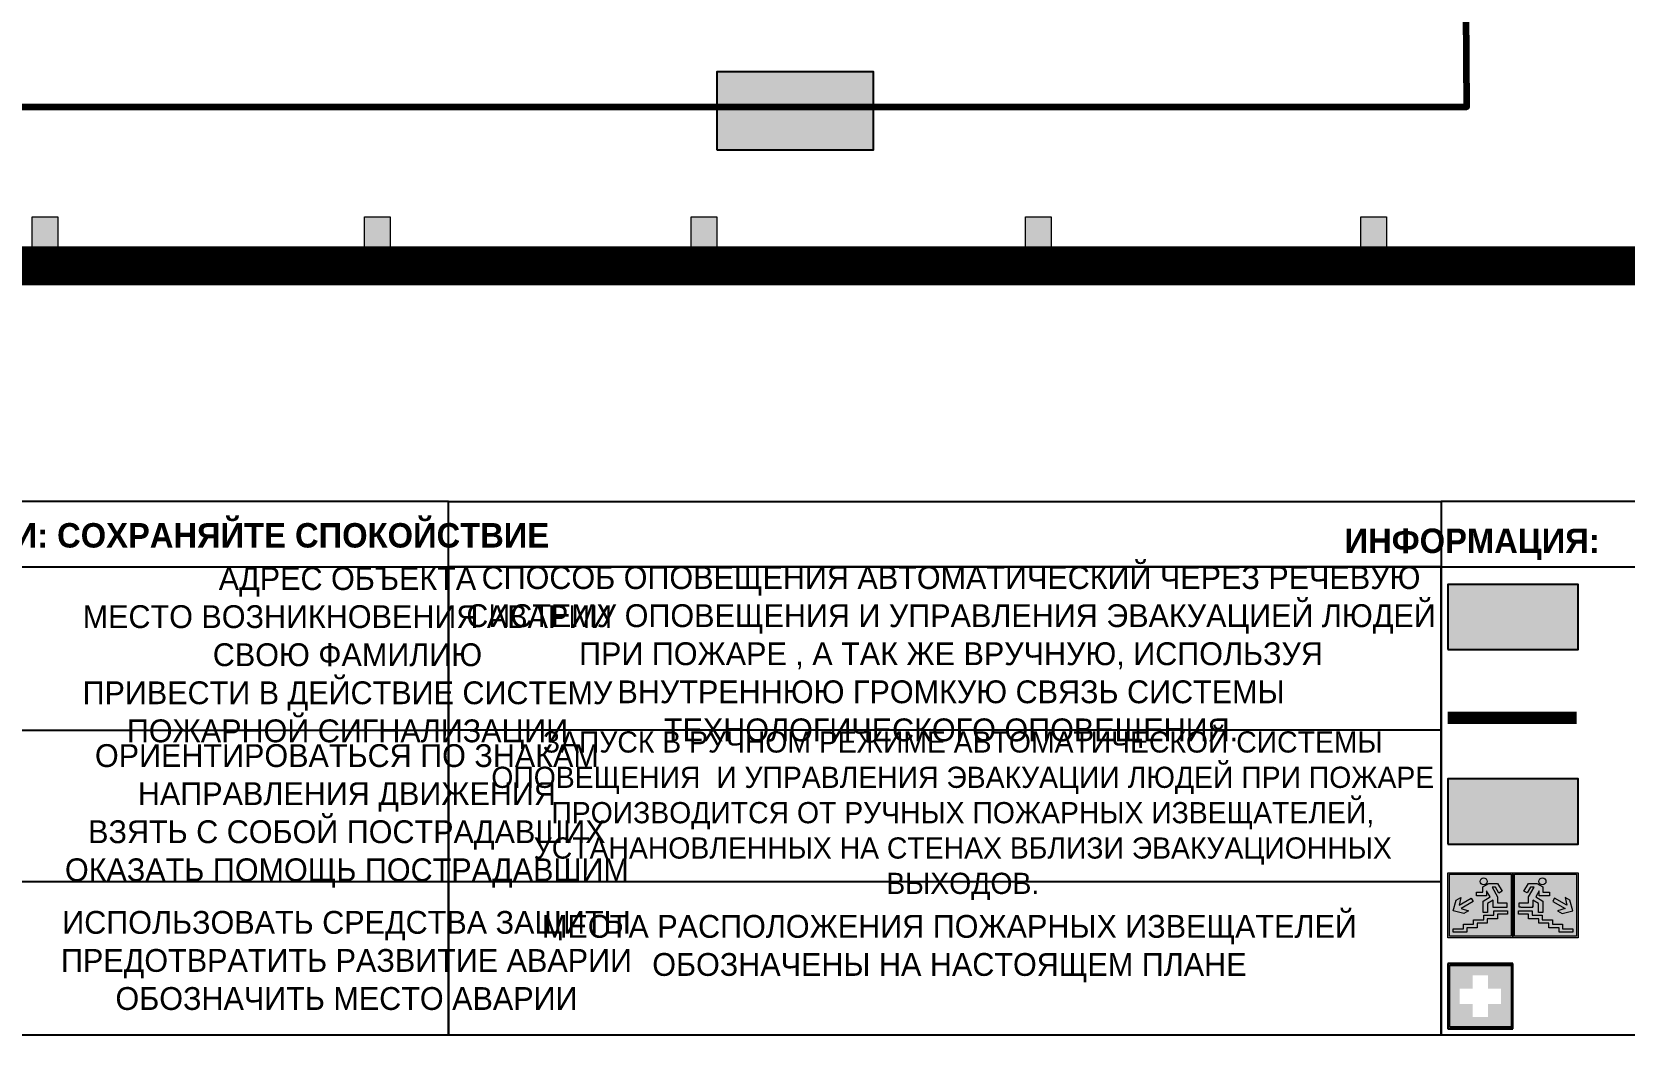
# Model space of a CAD drawing. Header units: millimetres. Extents: x 13810 to 67229, y 12374 to 21950.
# Drawn here: x 27538.4 to 27733.8, y 15364.5 to 15487.5 of the extents above; entities that cross this region are included whole.
import ezdxf

# ---------------------------------------------------------------- set-up
doc = ezdxf.new("R2010")
doc.units = ezdxf.units.MM
doc.layers.add('План_Штампы', color=7, linetype='Continuous')
doc.styles.add('обычный', font='arial.ttf')

# ---------------------------------------------------------------- blocks, each defined once
blk = doc.blocks.new('A$C7B4425F7')
at = {"true_color": 0xffffff}
blk.add_hatch(color=7, dxfattribs=at).paths.add_polyline_path([(0, 0), (-16, 0), (-16, -8), (0, -8)])
h = blk.add_hatch(color=126)
h.paths.add_polyline_path([(-0.2, -0.2), (-15.8, -0.2), (-15.8, -7.8), (-0.2, -7.8)])
h.paths.add_polyline_path([(-11.76, -2.03), (-11.76, -3.66), (-11.17, -3.66, -0.568275), (-11.17, -6.18), (-12.58, -6.18), (-12.58, -2.03)], flags=16)
h.paths.add_polyline_path([(-13.33, -4.12, -0.495768), (-13.59, -6.18), (-15.03, -6.18), (-15.03, -2.03), (-13.59, -2.03, -0.487973)], flags=16)
h.paths.add_polyline_path([(-10.25, -2.03), (-9.48, -2.03), (-9.48, -6.18), (-10.25, -6.18)], flags=16)
h.paths.add_polyline_path([(-13.84, -3.69), (-14.24, -3.69), (-14.24, -3.03), (-13.9, -3.03, -0.692621)], flags=0)
h.paths.add_polyline_path([(-9.15, -2.03), (-8.4, -2.03), (-8.04, -3.07), (-7.68, -2.03), (-6.93, -2.03), (-7.64, -4.1), (-6.93, -6.18), (-7.68, -6.18), (-8.04, -5.14), (-8.4, -6.18), (-9.15, -6.18), (-8.44, -4.1)], flags=16)
h.paths.add_polyline_path([(-11.76, -4.46), (-11.42, -4.46, -0.692621), (-11.36, -5.12), (-11.76, -5.12)], flags=0)
h.paths.add_polyline_path([(-13.9, -5.2), (-14.24, -5.2), (-14.24, -4.55), (-13.84, -4.55, -0.708038)], flags=0)
edge = h.paths.add_edge_path(flags=16)
edge.add_ellipse((-5.51, -4.08), major_axis=(0, 2.05), ratio=0.586184, start_angle=0, end_angle=360)
edge = h.paths.add_edge_path(flags=0)
edge.add_ellipse((-5.51, -4.08), major_axis=(0, 1.14), ratio=0.454828, start_angle=0, end_angle=360)
h.paths.add_polyline_path([(-4.13, -4.96, 0.377264), (-3.48, -4.52, 0.0555), (-3.16, -2.03), (-1.66, -2.03), (-1.66, -4.96), (-0.96, -4.96), (-0.96, -7.01), (-1.75, -7.01), (-1.75, -6.18), (-3.3, -6.18), (-3.3, -7.02), (-4.13, -7.02)], flags=16)
h.paths.add_polyline_path([(-2.73, -2.91), (-2.28, -2.91), (-2.28, -4.96), (-3.05, -4.96, 0.079136)], flags=0)
at = {"color": 126}
blk.add_lwpolyline([(-16, -8), (0, -8), (0, 0), (-16, 0)], close=True, dxfattribs=at)
blk = doc.blocks.new('A$C18900ED3')
h = blk.add_hatch(color=126)
h.paths.add_polyline_path([(-0.18, -0.18), (-7.02, -0.18), (-7.02, -7.02), (-0.18, -7.02)])
h.paths.add_polyline_path([(-5.89, -4.46), (-5.89, -2.77), (-4.46, -2.77), (-4.46, -1.31), (-2.77, -1.31), (-2.77, -2.77), (-1.33, -2.77), (-1.33, -4.46), (-2.77, -4.46), (-2.77, -5.89), (-4.46, -5.89), (-4.46, -4.46)], flags=16)
at = {"color": 126}
for p, q in [((-7.2, 0), (-7.2, -7.2)), ((0, 0), (-7.2, 0)), ((0, -7.2), (0, 0)), ((-7.02, -7.02), (-7.02, -0.18)), ((-7.02, -0.18), (-0.18, -0.18)), ((-0.18, -0.18), (-0.18, -7.02)), ((-0.18, -7.02), (-7.02, -7.02)), ((-7.2, -7.2), (0, -7.2))]:
    blk.add_line(p, q, dxfattribs=at)
blk = doc.blocks.new('вниз 3')
at = {"lineweight": 0, "true_color": 0xffffff}
h = blk.add_hatch(color=7, dxfattribs=at)
h.dxf.hatch_style = 1
h.paths.add_polyline_path([(40997.5, -4475.69), (40997.25, -4475.28), (40995.76, -4476.15), (40995.97, -4475.23), (40995.39, -4475.56), (40995.05, -4476.83), (40996.33, -4477.17), (40996.91, -4476.83), (40996, -4476.55)], flags=0)
h.paths.add_polyline_path([(40999.81, -4473.95), (41000.22, -4473.95), (41000.64, -4474.67), (41001.03, -4474.43), (41000.46, -4473.49), (41000.42, -4473.49), (40999.43, -4473.49), (40998.68, -4473.92), (40998.68, -4474.57), (40997.88, -4474.57), (40997.88, -4475), (40999.14, -4475), (40999.14, -4474.43), (40999.14, -4474.38), (40999.59, -4475.15), (40998.72, -4475.67), (40998.72, -4477.06), (40999.24, -4477.06), (40999.24, -4475.96), (40999.95, -4475.56), (40999.95, -4476.43), (41001.61, -4476.43), (41001.61, -4475.88), (41000.47, -4475.88), (41000.47, -4475.12)], flags=0)
h.paths.add_polyline_path([(40999.2, -4473.24, 1), (40998.35, -4473.24, 1)], flags=0)
h.paths.add_polyline_path([(41000.46, -4477.26), (41001.69, -4477.26), (41001.69, -4476.84), (41000.03, -4476.84), (41000.03, -4477.39), (40998.78, -4477.39), (40998.78, -4477.95), (40997.53, -4477.95), (40997.53, -4478.5), (40996.29, -4478.5), (40996.29, -4479.06), (40995.05, -4479.06), (40995.05, -4479.48), (40995.29, -4479.48), (40996.72, -4479.48), (40996.72, -4478.92), (40997.97, -4478.92), (40997.97, -4478.36), (40999.2, -4478.36), (40999.2, -4477.81), (41000.46, -4477.81)], flags=0)
h.paths.add_polyline_path([(41002.37, -4472.17), (40994.37, -4472.17), (40994.37, -4480.17), (41002.37, -4480.17)])
h.paths.add_polyline_path([(41002.16, -4479.96), (40994.57, -4479.96), (40994.57, -4472.37), (41002.16, -4472.37)], flags=16)
h.paths.add_polyline_path([(41001.61, -4475.88), (41001.61, -4476.43), (40999.95, -4476.43), (40999.95, -4475.56), (40999.24, -4475.96), (40999.24, -4477.06), (40998.72, -4477.06), (40998.72, -4475.67), (40999.59, -4475.15), (40999.14, -4474.38), (40999.14, -4474.43), (40999.14, -4475), (40997.88, -4475), (40997.88, -4474.57), (40998.68, -4474.57), (40998.68, -4473.92), (40999.43, -4473.49), (41000.42, -4473.49), (41000.46, -4473.49), (41001.03, -4474.43), (41000.64, -4474.67), (41000.22, -4473.95), (40999.81, -4473.95), (41000.47, -4475.12), (41000.47, -4475.88)], flags=0)
h.paths.add_polyline_path([(41001.69, -4476.84), (41001.69, -4477.26), (41000.46, -4477.26), (41000.46, -4477.81), (40999.2, -4477.81), (40999.2, -4478.36), (40997.97, -4478.36), (40997.97, -4478.92), (40996.72, -4478.92), (40996.72, -4479.48), (40995.05, -4479.48), (40995.05, -4479.06), (40996.29, -4479.06), (40996.29, -4478.5), (40997.53, -4478.5), (40997.53, -4477.95), (40998.78, -4477.95), (40998.78, -4477.39), (41000.03, -4477.39), (41000.03, -4476.84)], flags=0)
h.paths.add_polyline_path([(40998.35, -4473.24, -1), (40999.2, -4473.24, -1)], flags=0)
h.paths.add_polyline_path([(40997.5, -4475.69), (40996, -4476.55), (40996.91, -4476.83), (40996.33, -4477.17), (40995.05, -4476.83), (40995.39, -4475.56), (40995.97, -4475.23), (40995.76, -4476.15), (40997.25, -4475.28)], flags=0)
at = {"lineweight": 0}
h = blk.add_hatch(color=126, dxfattribs=at)
h.dxf.hatch_style = 1
h.paths.add_polyline_path([(41002.16, -4472.37), (40994.57, -4472.37), (40994.57, -4479.96), (41002.16, -4479.96)])
h.paths.add_polyline_path([(40995.97, -4475.23), (40995.76, -4476.15), (40997.25, -4475.28), (40997.5, -4475.69), (40996, -4476.55), (40996.91, -4476.83), (40996.33, -4477.17), (40995.05, -4476.83), (40995.39, -4475.56)], flags=16)
h.paths.add_polyline_path([(40997.88, -4474.57), (40998.68, -4474.57), (40998.68, -4473.92), (40999.43, -4473.49), (41000.42, -4473.49), (41000.46, -4473.49), (41001.03, -4474.43), (41000.64, -4474.67), (41000.22, -4473.95), (40999.81, -4473.95), (41000.47, -4475.12), (41000.47, -4475.88), (41001.61, -4475.88), (41001.61, -4476.43), (40999.95, -4476.43), (40999.95, -4475.56), (40999.24, -4475.96), (40999.24, -4477.06), (40998.72, -4477.06), (40998.72, -4475.67), (40999.59, -4475.15), (40999.14, -4474.38), (40999.14, -4474.43), (40999.14, -4475), (40997.88, -4475)], flags=16)
h.paths.add_polyline_path([(40998.35, -4473.24, -1), (40999.2, -4473.24, -1)], flags=16)
h.paths.add_polyline_path([(40997.53, -4477.95), (40998.78, -4477.95), (40998.78, -4477.39), (41000.03, -4477.39), (41000.03, -4476.84), (41001.69, -4476.84), (41001.69, -4477.26), (41000.46, -4477.26), (41000.46, -4477.81), (40999.2, -4477.81), (40999.2, -4478.36), (40997.97, -4478.36), (40997.97, -4478.92), (40996.72, -4478.92), (40996.72, -4479.48), (40995.05, -4479.48), (40995.05, -4479.06), (40996.29, -4479.06), (40996.29, -4478.5), (40997.53, -4478.5)], flags=16)
at = {"lineweight": 0, "true_color": 0xffffff}
h = blk.add_hatch(color=7, dxfattribs=at)
h.dxf.hatch_style = 1
h.paths.add_polyline_path([(40999.2, -4473.24, 1), (40998.35, -4473.24, 1)])
h.paths.add_polyline_path([(40999.81, -4473.95), (41000.22, -4473.95), (41000.64, -4474.67), (41001.03, -4474.43), (41000.46, -4473.49), (41000.42, -4473.49), (40999.43, -4473.49), (40998.68, -4473.92), (40998.68, -4474.57), (40997.88, -4474.57), (40997.88, -4475), (40999.14, -4475), (40999.14, -4474.43), (40999.14, -4474.38), (40999.59, -4475.15), (40998.72, -4475.67), (40998.72, -4477.06), (40999.24, -4477.06), (40999.24, -4475.96), (40999.95, -4475.56), (40999.95, -4476.43), (41001.61, -4476.43), (41001.61, -4475.88), (41000.47, -4475.88), (41000.47, -4475.12)])
h.paths.add_polyline_path([(40999.2, -4477.81), (41000.46, -4477.81), (41000.46, -4477.26), (41001.69, -4477.26), (41001.69, -4476.84), (41000.03, -4476.84), (41000.03, -4477.39), (40998.78, -4477.39), (40998.78, -4477.95), (40997.53, -4477.95), (40997.53, -4478.5), (40996.29, -4478.5), (40996.29, -4479.06), (40995.05, -4479.06), (40995.05, -4479.48), (40995.29, -4479.48), (40996.72, -4479.48), (40996.72, -4478.92), (40997.97, -4478.92), (40997.97, -4478.36), (40999.2, -4478.36)])
h.paths.add_polyline_path([(40997.5, -4475.69), (40997.25, -4475.28), (40995.76, -4476.15), (40995.97, -4475.23), (40995.39, -4475.56), (40995.05, -4476.83), (40996.33, -4477.17), (40996.91, -4476.83), (40996, -4476.55)])
at = {"color": 126, "lineweight": 0}
for points in [[(40994.37, -4472.17), (41002.37, -4472.17), (41002.37, -4480.17), (40994.37, -4480.17)], [(40994.57, -4472.37), (41002.16, -4472.37), (41002.16, -4479.96), (40994.57, -4479.96)]]:
    blk.add_lwpolyline(points, close=True, dxfattribs=at)
for points in [[(40995.05, -4476.83), (40995.39, -4475.56), (40995.97, -4475.23), (40995.76, -4476.15), (40997.25, -4475.28), (40997.5, -4475.69), (40996, -4476.55), (40996.91, -4476.83), (40996.33, -4477.17), (40995.05, -4476.83)], [(40999.14, -4474.43), (40999.14, -4475), (40997.88, -4475), (40997.88, -4474.57), (40998.68, -4474.57), (40998.68, -4473.92), (40999.43, -4473.49), (41000.42, -4473.49), (41000.46, -4473.49), (41001.03, -4474.43), (41000.64, -4474.67), (41000.22, -4473.95), (40999.81, -4473.95), (41000.47, -4475.12), (41000.47, -4475.88), (41001.61, -4475.88), (41001.61, -4476.43), (40999.95, -4476.43), (40999.95, -4475.56), (40999.24, -4475.96), (40999.24, -4477.06), (40998.72, -4477.06), (40998.72, -4475.67), (40999.59, -4475.15), (40999.14, -4474.38), (40999.14, -4474.43)], [(40995.29, -4479.48), (40995.05, -4479.48), (40995.05, -4479.06), (40996.29, -4479.06), (40996.29, -4478.5), (40997.53, -4478.5), (40997.53, -4477.95), (40998.78, -4477.95), (40998.78, -4477.39), (41000.03, -4477.39), (41000.03, -4476.84), (41001.69, -4476.84), (41001.69, -4477.26), (41000.46, -4477.26), (41000.46, -4477.81), (40999.2, -4477.81), (40999.2, -4478.36), (40997.97, -4478.36), (40997.97, -4478.92), (40996.72, -4478.92), (40996.72, -4479.48), (40995.05, -4479.48)]]:
    blk.add_lwpolyline(points, dxfattribs=at)
blk.add_circle((40998.77, -4473.24), 0.426, dxfattribs=at)
blk = doc.blocks.new('вниз')
at = {"lineweight": 0, "true_color": 0xffffff}
h = blk.add_hatch(color=7, dxfattribs=at)
h.dxf.hatch_style = 1
h.paths.add_polyline_path([(40994.51, -4472.22), (40986.51, -4472.22), (40986.51, -4480.22), (40994.51, -4480.22)])
h.paths.add_polyline_path([(40994.31, -4472.42), (40994.31, -4480.01), (40986.71, -4480.01), (40986.71, -4472.42)], flags=16)
h.paths.add_polyline_path([(40988.43, -4473.53), (40989.43, -4473.53), (40990.19, -4473.96), (40990.19, -4474.6), (40991, -4474.6), (40991, -4475.06), (40989.73, -4475.06), (40989.73, -4474.46), (40989.3, -4475.18), (40990.17, -4475.7), (40990.17, -4477.11), (40989.63, -4477.11), (40989.63, -4476.01), (40988.94, -4475.59), (40988.94, -4476.46), (40988.94, -4476.46), (40987.47, -4476.46), (40987.26, -4476.46), (40987.26, -4475.92), (40988.4, -4475.92), (40988.4, -4475.2), (40989.1, -4473.99), (40988.66, -4473.99), (40988.24, -4474.7), (40987.86, -4474.47), (40988.41, -4473.56)], flags=0)
h.paths.add_polyline_path([(40990.55, -4473.29, -1), (40989.69, -4473.29, -1)], flags=0)
h.paths.add_polyline_path([(40988.85, -4476.89), (40988.85, -4477.43), (40990.1, -4477.43), (40990.1, -4477.99), (40991.34, -4477.99), (40991.34, -4478.54), (40992.59, -4478.54), (40992.59, -4479.09), (40993.83, -4479.09), (40993.83, -4479.52), (40992.17, -4479.52), (40992.17, -4478.97), (40990.91, -4478.97), (40990.91, -4478.41), (40989.68, -4478.41), (40989.68, -4477.86), (40988.43, -4477.86), (40988.43, -4477.31), (40987.6, -4477.31), (40987.18, -4477.31), (40987.18, -4476.89)], flags=0)
h.paths.add_polyline_path([(40991.61, -4475.33), (40993.12, -4476.2), (40992.9, -4475.27), (40993.48, -4475.6), (40993.83, -4476.88), (40992.56, -4477.22), (40991.97, -4476.88), (40992.9, -4476.61), (40991.38, -4475.74), (40991.58, -4475.39)], flags=0)
h.paths.add_polyline_path([(40990.19, -4473.96), (40989.43, -4473.53), (40988.43, -4473.53), (40988.41, -4473.56), (40987.86, -4474.47), (40988.24, -4474.7), (40988.66, -4473.99), (40989.1, -4473.99), (40988.4, -4475.2), (40988.4, -4475.92), (40987.26, -4475.92), (40987.26, -4476.46), (40987.47, -4476.46), (40988.94, -4476.46), (40988.94, -4476.27), (40988.94, -4475.59), (40989.63, -4476.01), (40989.63, -4477.11), (40990.17, -4477.11), (40990.17, -4475.7), (40989.3, -4475.18), (40989.73, -4474.46), (40989.73, -4475.06), (40991, -4475.06), (40991, -4474.6), (40990.19, -4474.6)], flags=0)
h.paths.add_polyline_path([(40990.55, -4473.29, 1), (40989.69, -4473.29, 1)], flags=0)
h.paths.add_polyline_path([(40991.61, -4475.33), (40991.58, -4475.39), (40991.38, -4475.74), (40992.9, -4476.61), (40991.97, -4476.88), (40992.56, -4477.22), (40993.83, -4476.88), (40993.48, -4475.6), (40992.9, -4475.27), (40993.12, -4476.2)], flags=0)
h.paths.add_polyline_path([(40990.1, -4477.43), (40988.85, -4477.43), (40988.85, -4476.89), (40987.18, -4476.89), (40987.18, -4477.31), (40987.6, -4477.31), (40988.43, -4477.31), (40988.43, -4477.86), (40989.68, -4477.86), (40989.68, -4478.41), (40990.91, -4478.41), (40990.91, -4478.97), (40992.17, -4478.97), (40992.17, -4479.52), (40993.83, -4479.52), (40993.83, -4479.09), (40992.59, -4479.09), (40992.59, -4478.54), (40991.34, -4478.54), (40991.34, -4477.99), (40990.1, -4477.99)], flags=0)
at = {"lineweight": 0}
h = blk.add_hatch(color=126, dxfattribs=at)
h.dxf.hatch_style = 1
h.paths.add_polyline_path([(40994.31, -4472.42), (40986.71, -4472.42), (40986.71, -4480.01), (40994.31, -4480.01)])
h.paths.add_polyline_path([(40988.43, -4473.53), (40989.43, -4473.53), (40990.19, -4473.96), (40990.19, -4474.6), (40991, -4474.6), (40991, -4475.06), (40989.73, -4475.06), (40989.73, -4474.46), (40989.3, -4475.18), (40990.17, -4475.7), (40990.17, -4477.11), (40989.63, -4477.11), (40989.63, -4476.01), (40988.94, -4475.59), (40988.94, -4476.46), (40988.94, -4476.46), (40987.47, -4476.46), (40987.26, -4476.46), (40987.26, -4475.92), (40988.4, -4475.92), (40988.4, -4475.2), (40989.1, -4473.99), (40988.66, -4473.99), (40988.24, -4474.7), (40987.86, -4474.47), (40988.41, -4473.56)], flags=16)
h.paths.add_polyline_path([(40990.55, -4473.29, -1), (40989.69, -4473.29, -1)], flags=16)
h.paths.add_polyline_path([(40988.85, -4476.89), (40988.85, -4477.43), (40990.1, -4477.43), (40990.1, -4477.99), (40991.34, -4477.99), (40991.34, -4478.54), (40992.59, -4478.54), (40992.59, -4479.09), (40993.83, -4479.09), (40993.83, -4479.52), (40992.17, -4479.52), (40992.17, -4478.97), (40990.91, -4478.97), (40990.91, -4478.41), (40989.68, -4478.41), (40989.68, -4477.86), (40988.43, -4477.86), (40988.43, -4477.31), (40987.6, -4477.31), (40987.18, -4477.31), (40987.18, -4476.89)], flags=16)
h.paths.add_polyline_path([(40991.61, -4475.33), (40993.12, -4476.2), (40992.9, -4475.27), (40993.48, -4475.6), (40993.83, -4476.88), (40992.56, -4477.22), (40991.97, -4476.88), (40992.9, -4476.61), (40991.38, -4475.74), (40991.58, -4475.39)], flags=16)
at = {"lineweight": 0, "true_color": 0xffffff}
h = blk.add_hatch(color=7, dxfattribs=at)
h.dxf.hatch_style = 1
h.paths.add_polyline_path([(40989.73, -4474.46), (40989.73, -4475.06), (40991, -4475.06), (40991, -4474.6), (40990.19, -4474.6), (40990.19, -4473.96), (40989.43, -4473.53), (40988.43, -4473.53), (40988.41, -4473.56), (40987.86, -4474.47), (40988.24, -4474.7), (40988.66, -4473.99), (40989.1, -4473.99), (40988.4, -4475.2), (40988.4, -4475.92), (40987.26, -4475.92), (40987.26, -4476.46), (40987.47, -4476.46), (40988.94, -4476.46), (40988.94, -4475.59), (40989.63, -4476.01), (40989.63, -4477.11), (40990.17, -4477.11), (40990.17, -4475.7), (40989.3, -4475.18)])
h.paths.add_polyline_path([(40989.69, -4473.29, 1), (40990.55, -4473.29, 1)])
h.paths.add_polyline_path([(40991.61, -4475.33), (40991.58, -4475.39), (40991.38, -4475.74), (40992.9, -4476.61), (40991.97, -4476.88), (40992.56, -4477.22), (40993.83, -4476.88), (40993.48, -4475.6), (40992.9, -4475.27), (40993.12, -4476.2)])
h.paths.add_polyline_path([(40990.1, -4477.43), (40988.85, -4477.43), (40988.85, -4476.89), (40987.18, -4476.89), (40987.18, -4477.31), (40987.6, -4477.31), (40988.43, -4477.31), (40988.43, -4477.86), (40989.68, -4477.86), (40989.68, -4478.41), (40990.91, -4478.41), (40990.91, -4478.97), (40992.17, -4478.97), (40992.17, -4479.52), (40993.83, -4479.52), (40993.83, -4479.09), (40992.59, -4479.09), (40992.59, -4478.54), (40991.34, -4478.54), (40991.34, -4477.99), (40990.1, -4477.99)])
at = {"color": 126, "lineweight": 0}
for points in [[(40986.51, -4472.22), (40994.51, -4472.22), (40994.51, -4480.22), (40986.51, -4480.22)], [(40986.71, -4472.42), (40994.31, -4472.42), (40994.31, -4480.01), (40986.71, -4480.01)]]:
    blk.add_lwpolyline(points, close=True, dxfattribs=at)
for points in [[(40987.47, -4476.46), (40987.26, -4476.46), (40987.26, -4475.92), (40988.4, -4475.92), (40988.4, -4475.2), (40989.1, -4473.99), (40988.66, -4473.99), (40988.24, -4474.7), (40987.86, -4474.47), (40988.41, -4473.56), (40988.43, -4473.53), (40989.43, -4473.53), (40990.19, -4473.96), (40990.19, -4474.6), (40991, -4474.6), (40991, -4475.06), (40989.73, -4475.06), (40989.73, -4474.46), (40989.3, -4475.18), (40990.17, -4475.7), (40990.17, -4477.11), (40989.63, -4477.11), (40989.63, -4476.01), (40988.94, -4475.59), (40988.94, -4476.46)], [(40991.58, -4475.39), (40991.38, -4475.74), (40992.9, -4476.61), (40991.97, -4476.88), (40992.56, -4477.22), (40993.83, -4476.88), (40993.48, -4475.6), (40992.9, -4475.27), (40993.12, -4476.2), (40991.61, -4475.33), (40991.58, -4475.39)], [(40987.6, -4477.31), (40987.18, -4477.31), (40987.18, -4476.89), (40988.85, -4476.89), (40988.85, -4477.43), (40990.1, -4477.43), (40990.1, -4477.99), (40991.34, -4477.99), (40991.34, -4478.54), (40992.59, -4478.54), (40992.59, -4479.09), (40993.83, -4479.09), (40993.83, -4479.52), (40992.17, -4479.52), (40992.17, -4478.97), (40990.91, -4478.97), (40990.91, -4478.41), (40989.68, -4478.41), (40989.68, -4477.86), (40988.43, -4477.86), (40988.43, -4477.31), (40987.6, -4477.31)], [(40987.47, -4476.46), (40988.94, -4476.46), (40988.94, -4476.27)]]:
    blk.add_lwpolyline(points, dxfattribs=at)
blk.add_circle((40990.12, -4473.29), 0.432, dxfattribs=at)
blk = doc.blocks.new('A$C32E8229D')
at = {"true_color": 0xffffff}
blk.add_hatch(color=7, dxfattribs=at).paths.add_polyline_path([(0, 0), (0, -8), (16, -8), (16, 0)])
h = blk.add_hatch(color=126)
h.paths.add_polyline_path([(0.2, -0.2), (15.8, -0.2), (15.8, -7.8), (0.2, -7.8)])
h.paths.add_polyline_path([(13.49, -2.05), (12.08, -2.05), (11.37, -2.63, 0.162397), (11.29, -2.84), (11.29, -3.63), (10.35, -3.63), (10.35, -4.05), (11.68, -4.05), (11.68, -3.48), (12.26, -4.28), (11.29, -5.1), (11.29, -6.78), (11.85, -6.78), (11.85, -5.44), (12.8, -4.64), (12.8, -5.94), (14.46, -5.94), (14.46, -5.39), (13.45, -5.39), (13.45, -3.97), (12.46, -2.59), (13.15, -2.59), (13.69, -3.34), (14.18, -3)], flags=16)
h.paths.add_polyline_path([(10.74, -1.82, 1), (11.8, -1.82, 1)], flags=16)
h.paths.add_polyline_path([(9.39, -3.59), (5.99, -3.59), (6.56, -3.03), (5.91, -3.03), (5.1, -3.83), (5.91, -4.64), (6.56, -4.64), (5.99, -4.09), (9.39, -4.09)], flags=16)
h.paths.add_polyline_path([(4.29, -1.08), (1.72, -1.08), (1.72, -6.6), (4.29, -6.6)], flags=16)
at = {"color": 126}
blk.add_lwpolyline([(16, -8), (0, -8), (0, 0), (16, 0)], close=True, dxfattribs=at)

msp = doc.modelspace()

# ---------------------------------------------------------------- hatches: boundary and pattern name
at = {"lineweight": 0}
h = msp.add_hatch(color=256, dxfattribs=at)
h.dxf.hatch_style = 1
h.paths.add_polyline_path([(27541.58, 15464.83), (27538.46, 15464.83), (27538.46, 15460.56), (27541.58, 15460.56)])
h = msp.add_hatch(color=256, dxfattribs=at)
h.dxf.hatch_style = 1
h.paths.add_polyline_path([(27582.32, 15464.83), (27579.19, 15464.83), (27579.19, 15460.56), (27582.32, 15460.56)])
h = msp.add_hatch(color=256, dxfattribs=at)
h.dxf.hatch_style = 1
h.paths.add_polyline_path([(27622.38, 15464.83), (27619.25, 15464.83), (27619.25, 15460.56), (27622.38, 15460.56)])
h = msp.add_hatch(color=256, dxfattribs=at)
h.dxf.hatch_style = 1
h.paths.add_polyline_path([(27663.36, 15464.83), (27660.23, 15464.83), (27660.23, 15460.56), (27663.36, 15460.56)])
h = msp.add_hatch(color=256, dxfattribs=at)
h.dxf.hatch_style = 1
h.paths.add_polyline_path([(27704.48, 15464.83), (27701.35, 15464.83), (27701.35, 15460.56), (27704.48, 15460.56)])

# ---------------------------------------------------------------- linework, layer by layer
at = {"color": 126, "lineweight": 100, "true_color": 0x008754}
msp.add_lwpolyline([(27441.84, 15546.88), (27441.84, 15478.29), (27714.33, 15478.29), (27713.48, 15601.55)], dxfattribs=at)
at = {"lineweight": 0, "const_width": 4.8}
msp.add_lwpolyline([(27784.89, 15586.45), (27784.89, 15458.8), (27409.6, 15458.8)], dxfattribs=at)
at = {"lineweight": 0}
for points in [[(27538.46, 15464.83), (27541.58, 15464.83), (27541.58, 15460.56), (27538.46, 15460.56)], [(27579.19, 15464.83), (27582.32, 15464.83), (27582.32, 15460.56), (27579.19, 15460.56)], [(27619.25, 15464.83), (27622.38, 15464.83), (27622.38, 15460.56), (27619.25, 15460.56)], [(27660.23, 15464.83), (27663.36, 15464.83), (27663.36, 15460.56), (27660.23, 15460.56)], [(27701.35, 15464.83), (27704.48, 15464.83), (27704.48, 15460.56), (27701.35, 15460.56)]]:
    msp.add_lwpolyline(points, close=True, dxfattribs=at)
for points in [[(27445.71, 15421.88), (27589.47, 15421.88), (27589.47, 15429.93), (27445.71, 15429.93)], [(27589.47, 15429.93), (27711.19, 15429.93), (27711.19, 15364.48), (27589.47, 15364.48)], [(27589.47, 15429.93), (27711.19, 15429.93), (27711.19, 15421.88), (27589.47, 15421.88)], [(27711.19, 15421.88), (27854.96, 15421.88), (27854.96, 15429.93), (27711.19, 15429.93)], [(27445.71, 15421.88), (27589.47, 15421.88), (27589.47, 15364.48), (27445.71, 15364.48)], [(27589.47, 15421.88), (27711.19, 15421.88), (27711.19, 15401.89), (27589.47, 15401.89)], [(27711.19, 15421.88), (27854.96, 15421.88), (27854.96, 15364.48), (27711.19, 15364.48)], [(27711.19, 15401.89), (27589.47, 15401.89), (27589.47, 15383.31), (27711.19, 15383.31)]]:
    msp.add_lwpolyline(points, close=True)
at = {"color": 126, "lineweight": 80, "true_color": 0x008754, "const_width": 1.5}
msp.add_lwpolyline([(27727.8, 15403.38), (27712, 15403.38)], dxfattribs=at)
for points in [[(27504.12, 15401.89), (27445.71, 15401.89), (27589.47, 15401.89)], [(27504.12, 15383.31), (27445.71, 15383.31), (27589.47, 15383.31)]]:
    msp.add_lwpolyline(points)

# ---------------------------------------------------------------- block references
at = {"color": 126, "true_color": 0x008754}
for name, p in [('вниз 3', (-13282.37, 19856.57)), ('вниз', (-13266.51, 19856.62)), ('вниз', (-13266.51, 19856.62))]:
    msp.add_blockref(name, p, dxfattribs=at)
at = {"xscale": 1.111111111007631, "yscale": 1.111111111007631, "zscale": 1.111111111007631}
msp.add_blockref('A$C18900ED3', (27720, 15373.26), dxfattribs=at)
at = {"layer": 'План_Штампы', "color": 126, "true_color": 0x008754, "xscale": -1.2, "yscale": 1.2, "zscale": 1.2}
msp.add_blockref('A$C32E8229D', (27641.6, 15482.61), dxfattribs=at)
at = {"layer": 'План_Штампы'}
msp.add_blockref('A$C7B4425F7', (27728, 15419.75), dxfattribs=at)
at = {"layer": 'План_Штампы', "color": 126, "true_color": 0x008754, "xscale": -1}
msp.add_blockref('A$C32E8229D', (27728, 15395.91), dxfattribs=at)

# ---------------------------------------------------------------- texts
at = {"lineweight": 0, "attachment_point": 5, "style": 'обычный'}
for s, insert, char_height, width in [('{\\fProxima Nova Rg|b1|i0|c204|p2;ДЕЙСТВИЯ ПРИ АВАРИИ: СОХРАНЯЙТЕ СПОКОЙСТВИЕ\\H1.6644x; }', (27545.32, 15425.33), 3, 175.1736), ('{\\fProxima Nova Rg|b1|i0|c204|p2;ИНФОРМАЦИЯ:\\H1.1997x; }', (27714.99, 15424.66), 3, 175.1736), ('{\\fProxima Nova Rg|b0|i0|c204|p2;СПОСОБ ОПОВЕЩЕНИЯ АВТОМАТИЧЕСКИЙ ЧЕРЕЗ РЕЧЕВУЮ СИСТЕМУ ОПОВЕЩЕНИЯ И УПРАВЛЕНИЯ ЭВАКУАЦИЕЙ ЛЮДЕЙ ПРИ ПОЖАРЕ , А ТАК ЖЕ ВРУЧНУЮ, ИСПОЛЬЗУЯ ВНУТРЕННЮЮ ГРОМКУЮ СВЯЗЬ СИСТЕМЫ ТЕХНОЛОГИЧЕСКОГО ОПОВЕЩЕНИЯ.}', (27651.1, 15410.84), 2.8, 118.5618), ('\\pi-8.4,l8.4,t8.4;{\\fProxima Nova Rg|b0|i0|c204|p2;АДРЕС ОБЪЕКТА\\PМЕСТО ВОЗНИКНОВЕНИЯ АВАРИИ\\PСВОЮ ФАМИЛИЮ\\PПРИВЕСТИ В ДЕЙСТВИЕ СИСТЕМУ \\PПОЖАРНОЙ СИГНАЛИЗАЦИИ}', (27577.1, 15410.72), 2.8, 126.6484), ('{\\fProxima Nova Rg|b0|i0|c204|p2;\\P\\pt7.8;ЗАПУСК В РУЧНОМ РЕЖИМЕ АВТОМАТИЧЕСКОЙ СИСТЕМЫ ОПОВЕЩЕНИЯ  И УПРАВЛЕНИЯ ЭВАКУАЦИИ ЛЮДЕЙ ПРИ ПОЖАРЕ ПРОИЗВОДИТСЯ ОТ РУЧНЫХ ПОЖАРНЫХ ИЗВЕЩАТЕЛЕЙ, УСТАНАНОВЛЕННЫХ НА СТЕНАХ ВБЛИЗИ ЭВАКУАЦИОННЫХ ВЫХОДОВ. }', (27652.54, 15393.55), 2.6, 121.7868), ('\\pi-8.4,l8.4,t8.4;{\\fProxima Nova Rg|b0|i0|c204|p2;ОРИЕНТИРОВАТЬСЯ ПО ЗНАКАМ \\PНАПРАВЛЕНИЯ ДВИЖЕНИЯ\\PВЗЯТЬ С СОБОЙ ПОСТРАДАВШИХ\\PОКАЗАТЬ ПОМОЩЬ ПОСТРАДАВШИМ}', (27577.03, 15391.35), 2.8, 126.6484), ('\\pi-8.4,l8.4,t8.4;{\\fProxima Nova Rg|b0|i0|c204|p2;ИСПОЛЬЗОВАТЬ СРЕДСТВА ЗАЩИТЫ \\PПРЕДОТВРАТИТЬ РАЗВИТИЕ АВАРИИ\\PОБОЗНАЧИТЬ МЕСТО АВАРИИ}', (27576.98, 15373.62), 2.8, 126.6484), ('\\pt8.4;{\\fProxima Nova Rg|b0|i0|c204|p2;\\PМЕСТА РАСПОЛОЖЕНИЯ ПОЖАРНЫХ ИЗВЕЩАТЕЛЕЙ ОБОЗНАЧЕНЫ НА НАСТОЯЩЕМ ПЛАНЕ}', (27650.9, 15377.41), 2.8, 118.5618)]:
    msp.add_mtext(s, dxfattribs=dict(at, insert=insert, char_height=char_height, width=width))

doc.saveas('drawing.dxf')
